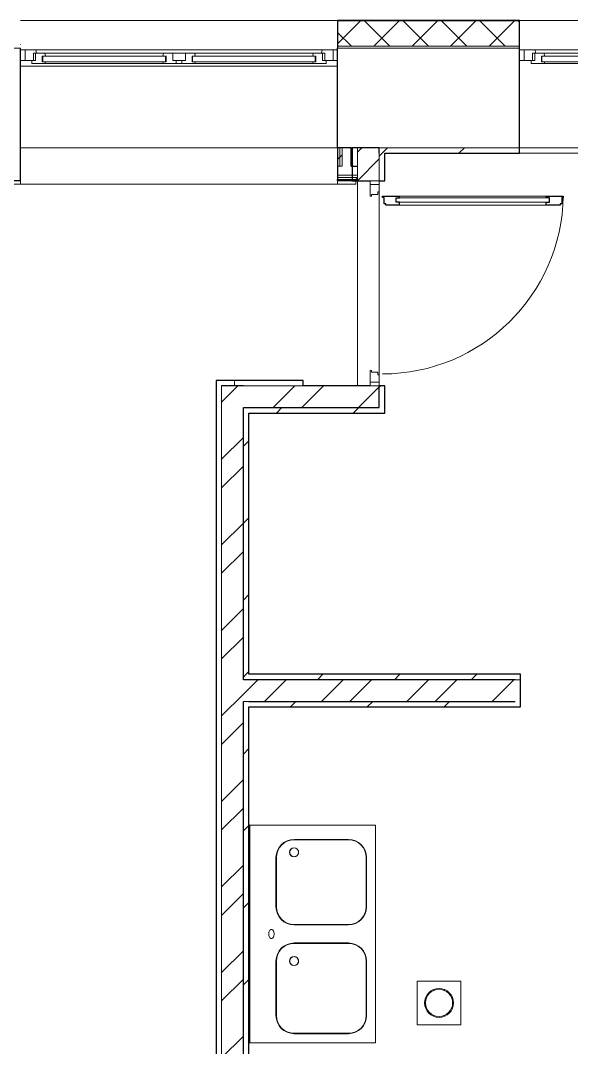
# Model space of a CAD drawing. Header units: millimetres. Extents: x -259793 to 503324, y -44556 to 93494.
# Drawn here: x -12903 to -9862, y 20517 to 26178 of the extents above; entities that cross this region are included whole.
import ezdxf

# ---------------------------------------------------------------- set-up
doc = ezdxf.new("R2010")
doc.units = ezdxf.units.MM
doc.linetypes.add('ADSK_Линия сетки', pattern=[25, 20, -2.5, 0, -2.5])
for name, color, linetype, lineweight in [('_ Окна', 7, 'Continuous', 9), ('Двери', 252, 'Continuous', 9), ('Обобщенные модели', 252, 'Continuous', 18), ('Ограждение', 252, 'Continuous', 9), ('Окна', 252, 'Continuous', 9), ('Оси', 252, 'Continuous', 9), ('Сантехника', 252, 'Continuous', 9), ('Стены внутренние', 7, 'Continuous', 18), ('Стены наружные', 7, 'Continuous', 18), ('Стены штриховка', 7, 'Continuous', 9)]:
    doc.layers.add(name, color=color, linetype=linetype, lineweight=lineweight)
doc.layers.add('Двери открывание', color=7, linetype='Continuous', lineweight=9, true_color=0xc0c0c0)

# ---------------------------------------------------------------- blocks, each defined once
blk = doc.blocks.new('1 этаж')
at = {"layer": '_ Окна', "color": 251, "true_color": 0x636466}
for p, q in [((-12875.8, 27396.3), (-12900.8, 27396.3)), ((-12875.8, 27338.3), (-12875.8, 27396.3)), ((-12777.8, 27362.3), (-12780.8, 27362.3)), ((-12780.8, 27362.3), (-12780.8, 27330.3)), ((-12100.8, 27362.3), (-12777.8, 27362.3)), ((-12777.8, 27362.3), (-12777.8, 27330.3)), ((-12777.8, 27330.3), (-12777.8, 27362.3)), ((-12100.8, 27330.3), (-12100.8, 27362.3)), ((-12100.8, 27362.3), (-12100.8, 27330.3)), ((-12097.8, 27362.3), (-12100.8, 27362.3)), ((-12097.8, 27330.3), (-12097.8, 27362.3)), ((-11950.8, 27362.3), (-11953.8, 27362.3)), ((-11953.8, 27362.3), (-11953.8, 27330.3)), ((-11273.8, 27362.3), (-11950.8, 27362.3)), ((-11950.8, 27362.3), (-11950.8, 27330.3)), ((-11950.8, 27330.3), (-11950.8, 27362.3)), ((-11273.8, 27330.3), (-11273.8, 27362.3)), ((-11273.8, 27362.3), (-11273.8, 27330.3)), ((-11270.8, 27362.3), (-11273.8, 27362.3)), ((-11270.8, 27330.3), (-11270.8, 27362.3)), ((-11150.8, 27396.3), (-11175.8, 27396.3)), ((-11175.8, 27396.3), (-11175.8, 27338.3)), ((-10120.8, 27396.3), (-10145.8, 27396.3)), ((-10120.8, 27338.3), (-10120.8, 27396.3)), ((-10022.8, 27362.3), (-10025.8, 27362.3)), ((-10025.8, 27362.3), (-10025.8, 27330.3)), ((-9345.8, 27362.3), (-10022.8, 27362.3)), ((-10022.8, 27362.3), (-10022.8, 27330.3)), ((-10022.8, 27330.3), (-10022.8, 27362.3)), ((-12900.8, 27338.3), (-12875.8, 27338.3)), ((-12780.8, 27330.3), (-12777.8, 27330.3)), ((-12777.8, 27330.3), (-12100.8, 27330.3)), ((-12100.8, 27330.3), (-12097.8, 27330.3)), ((-11953.8, 27330.3), (-11950.8, 27330.3)), ((-11950.8, 27330.3), (-11273.8, 27330.3)), ((-11273.8, 27330.3), (-11270.8, 27330.3)), ((-11175.8, 27338.3), (-11150.8, 27338.3)), ((-10145.8, 27338.3), (-10120.8, 27338.3)), ((-10025.8, 27330.3), (-10022.8, 27330.3)), ((-10022.8, 27330.3), (-9345.8, 27330.3))]:
    blk.add_line(p, q, dxfattribs=at)
at = {"layer": '_ Окна', "color": 251, "lineweight": 18, "true_color": 0x636466}
for p, q in [((-12816.4, 27396.3), (-12875.8, 27396.3)), ((-12875.8, 27396.3), (-12875.8, 27338.3)), ((-12829.8, 27338.3), (-12829.8, 27379.3)), ((-12829.8, 27379.3), (-12817.8, 27379.3)), ((-12817.8, 27379.3), (-12817.8, 27338.3)), ((-12767.4, 27379.3), (-12817.8, 27379.3)), ((-12811.8, 27379.3), (-12816.4, 27396.3)), ((-12780.8, 27330.3), (-12780.8, 27362.3)), ((-12780.8, 27362.3), (-12762.8, 27362.3)), ((-12762.8, 27362.3), (-12767.4, 27379.3)), ((-12111.2, 27379.3), (-12115.8, 27362.3)), ((-12115.8, 27362.3), (-12097.8, 27362.3)), ((-12060.8, 27379.3), (-12111.2, 27379.3)), ((-12097.8, 27362.3), (-12097.8, 27330.3)), ((-12060.8, 27338.3), (-12060.8, 27379.3)), ((-11990.8, 27379.3), (-11990.8, 27338.3)), ((-11940.4, 27379.3), (-11990.8, 27379.3)), ((-11953.8, 27330.3), (-11953.8, 27362.3)), ((-11953.8, 27362.3), (-11935.8, 27362.3)), ((-11935.8, 27362.3), (-11940.4, 27379.3)), ((-11284.2, 27379.3), (-11288.8, 27362.3)), ((-11288.8, 27362.3), (-11270.8, 27362.3)), ((-11233.8, 27379.3), (-11284.2, 27379.3)), ((-11270.8, 27362.3), (-11270.8, 27330.3)), ((-11235.2, 27396.3), (-11239.8, 27379.3)), ((-11175.8, 27396.3), (-11235.2, 27396.3)), ((-11233.8, 27338.3), (-11233.8, 27379.3)), ((-11233.8, 27379.3), (-11221.8, 27379.3)), ((-11221.8, 27379.3), (-11221.8, 27338.3)), ((-11175.8, 27338.3), (-11175.8, 27396.3)), ((-10061.4, 27396.3), (-10120.8, 27396.3)), ((-10120.8, 27396.3), (-10120.8, 27338.3)), ((-10074.8, 27338.3), (-10074.8, 27379.3)), ((-10074.8, 27379.3), (-10062.8, 27379.3)), ((-10062.8, 27379.3), (-10062.8, 27338.3)), ((-10012.4, 27379.3), (-10062.8, 27379.3)), ((-10056.8, 27379.3), (-10061.4, 27396.3)), ((-10025.8, 27330.3), (-10025.8, 27362.3)), ((-10025.8, 27362.3), (-10007.8, 27362.3)), ((-10007.8, 27362.3), (-10012.4, 27379.3)), ((-12875.8, 27338.3), (-12837.8, 27338.3)), ((-12817.8, 27338.3), (-12837.8, 27338.3)), ((-12837.8, 27338.3), (-12837.8, 27321.3)), ((-12837.8, 27321.3), (-12781.8, 27321.3)), ((-12781.8, 27321.3), (-12780.8, 27322.3)), ((-12762.8, 27330.3), (-12780.8, 27330.3)), ((-12780.8, 27322.3), (-12779.8, 27321.3)), ((-12779.8, 27321.3), (-12765.2, 27321.3)), ((-12765.2, 27321.3), (-12762.8, 27330.3)), ((-12097.8, 27330.3), (-12115.8, 27330.3)), ((-12115.8, 27330.3), (-12113.4, 27321.3)), ((-12113.4, 27321.3), (-12098.8, 27321.3)), ((-12098.8, 27321.3), (-12097.8, 27322.3)), ((-12097.8, 27322.3), (-12096.8, 27321.3)), ((-12096.8, 27321.3), (-12040.8, 27321.3)), ((-12040.8, 27338.3), (-12060.8, 27338.3)), ((-12040.8, 27321.3), (-12040.8, 27338.3)), ((-11990.8, 27338.3), (-12010.8, 27338.3)), ((-12010.8, 27338.3), (-12010.8, 27321.3)), ((-12010.8, 27321.3), (-11954.8, 27321.3)), ((-11954.8, 27321.3), (-11953.8, 27322.3)), ((-11935.8, 27330.3), (-11953.8, 27330.3)), ((-11953.8, 27322.3), (-11952.8, 27321.3)), ((-11952.8, 27321.3), (-11938.2, 27321.3)), ((-11938.2, 27321.3), (-11935.8, 27330.3)), ((-11270.8, 27330.3), (-11288.8, 27330.3)), ((-11288.8, 27330.3), (-11286.4, 27321.3)), ((-11286.4, 27321.3), (-11271.8, 27321.3)), ((-11271.8, 27321.3), (-11270.8, 27322.3)), ((-11270.8, 27322.3), (-11269.8, 27321.3)), ((-11269.8, 27321.3), (-11213.8, 27321.3)), ((-11213.8, 27338.3), (-11233.8, 27338.3)), ((-11213.8, 27321.3), (-11213.8, 27338.3)), ((-11213.8, 27338.3), (-11175.8, 27338.3)), ((-10120.8, 27338.3), (-10082.8, 27338.3)), ((-10062.8, 27338.3), (-10082.8, 27338.3)), ((-10082.8, 27338.3), (-10082.8, 27321.3)), ((-10082.8, 27321.3), (-10026.8, 27321.3)), ((-10026.8, 27321.3), (-10025.8, 27322.3)), ((-10007.8, 27330.3), (-10025.8, 27330.3)), ((-10025.8, 27322.3), (-10024.8, 27321.3)), ((-10024.8, 27321.3), (-10010.2, 27321.3)), ((-10010.2, 27321.3), (-10007.8, 27330.3))]:
    blk.add_line(p, q, dxfattribs=at)
at = {"layer": 'Двери', "color": 251, "true_color": 0x636466}
for p, q in [((-10970.8, 26654.3), (-10970.8, 26674.3)), ((-10970.8, 26674.3), (-10920.8, 26674.3)), ((-10920.8, 26674.3), (-10920.8, 26654.3)), ((-10920.8, 26654.3), (-10970.8, 26654.3)), ((-10970.8, 26654.3), (-10920.8, 26654.3)), ((-10970.8, 26590.3), (-10970.8, 26654.3)), ((-10928.8, 26613.3), (-10928.8, 26599.3)), ((-10920.8, 26613.3), (-10928.8, 26613.3)), ((-10920.8, 26654.3), (-10920.8, 26613.3)), ((-10962.8, 26590.3), (-10970.8, 26590.3)), ((-10962.8, 26599.3), (-10962.8, 26590.3)), ((-10928.8, 26599.3), (-10962.8, 26599.3)), ((-10826.8, 26581.3), (-10826.8, 26557.3)), ((-9980.8, 26581.3), (-10826.8, 26581.3)), ((-10826.8, 26557.3), (-9980.8, 26557.3)), ((-10808.8, 26590.3), (-9998.8, 26590.3)), ((-9980.8, 26557.3), (-9980.8, 26581.3)), ((-9998.8, 26540.3), (-10808.8, 26540.3)), ((-10970.8, 25628.3), (-10962.8, 25628.3)), ((-10970.8, 25564.3), (-10970.8, 25628.3)), ((-10962.8, 25628.3), (-10962.8, 25619.3)), ((-10962.8, 25619.3), (-10928.8, 25619.3)), ((-10928.8, 25619.3), (-10928.8, 25605.3)), ((-10928.8, 25605.3), (-10920.8, 25605.3)), ((-10920.8, 25605.3), (-10920.8, 25564.3)), ((-10970.8, 25564.3), (-10920.8, 25564.3)), ((-10970.8, 25544.3), (-10970.8, 25564.3)), ((-10920.8, 25564.3), (-10970.8, 25564.3)), ((-10920.8, 25544.3), (-10970.8, 25544.3)), ((-10920.8, 25564.3), (-10920.8, 25544.3))]:
    blk.add_line(p, q, dxfattribs=at)
at = {"layer": 'Двери', "color": 251, "lineweight": 30, "true_color": 0x636466}
for p, q in [((-10902.8, 26590.3), (-10808.8, 26590.3)), ((-10902.8, 26582.3), (-10902.8, 26590.3)), ((-10893.8, 26582.3), (-10902.8, 26582.3)), ((-10893.8, 26548.3), (-10893.8, 26582.3)), ((-10826.8, 26581.3), (-10808.8, 26581.3)), ((-10826.8, 26557.3), (-10826.8, 26581.3)), ((-10808.8, 26557.3), (-10826.8, 26557.3)), ((-10808.8, 26581.3), (-10808.8, 26590.3)), ((-10808.8, 26540.3), (-10808.8, 26557.3)), ((-9998.8, 26590.3), (-9904.8, 26590.3)), ((-9998.8, 26581.3), (-9998.8, 26590.3)), ((-9980.8, 26581.3), (-9998.8, 26581.3)), ((-9998.8, 26557.3), (-9980.8, 26557.3)), ((-9998.8, 26540.3), (-9998.8, 26557.3)), ((-9980.8, 26557.3), (-9980.8, 26581.3)), ((-9913.8, 26582.3), (-9913.8, 26548.3)), ((-9904.8, 26582.3), (-9913.8, 26582.3)), ((-9904.8, 26590.3), (-9904.8, 26582.3)), ((-10884.8, 26548.3), (-10893.8, 26548.3)), ((-10884.8, 26540.3), (-10884.8, 26548.3)), ((-10808.8, 26540.3), (-10884.8, 26540.3)), ((-9922.8, 26540.3), (-9998.8, 26540.3)), ((-9922.8, 26548.3), (-9922.8, 26540.3)), ((-9913.8, 26548.3), (-9922.8, 26548.3))]:
    blk.add_line(p, q, dxfattribs=at)
at = {"layer": 'Двери открывание', "color": 251, "true_color": 0x636466}
blk.add_arc((-10902.8, 26608.3), 998, 270, 358.9666, dxfattribs=at)
at = {"layer": 'Обобщенные модели', "color": 251, "lineweight": 9, "true_color": 0x636466}
for p, q in [((-11414.2, 22981.5), (-11405.9, 22992.9)), ((-11404.9, 22993.7), (-11390.8, 22998.3)), ((-11390.8, 22998.3), (-11376.7, 22993.7)), ((-11375.7, 22992.9), (-11367.4, 22981.5)), ((-11414.6, 22965.9), (-11414.6, 22980.6)), ((-11405.9, 22953.6), (-11414.2, 22965.1)), ((-11390.8, 22948.3), (-11404.9, 22952.9)), ((-11376.7, 22952.9), (-11390.8, 22948.3)), ((-11367.4, 22965.1), (-11375.7, 22953.6)), ((-11367, 22980.6), (-11367, 22965.9)), ((-11414.6, 22365.9), (-11414.6, 22380.6)), ((-11414.2, 22381.5), (-11405.9, 22392.9)), ((-11405.9, 22353.6), (-11414.2, 22365.1)), ((-11404.9, 22393.7), (-11390.8, 22398.3)), ((-11390.8, 22398.3), (-11376.7, 22393.7)), ((-11375.7, 22392.9), (-11367.4, 22381.5)), ((-11367.4, 22365.1), (-11375.7, 22353.6)), ((-11367, 22380.6), (-11367, 22365.9)), ((-11390.8, 22348.3), (-11404.9, 22352.9)), ((-11376.7, 22352.9), (-11390.8, 22348.3))]:
    blk.add_line(p, q, dxfattribs=at)
at = {"layer": 'Ограждение', "color": 251, "true_color": 0x636466}
for p, q in [((-11150.8, 27306.3), (-12900.8, 27306.3)), ((-11150.8, 26856.3), (-12900.8, 26856.3)), ((-12900.8, 26656.3), (-12900.8, 26676.3)), ((-11150.8, 26676.3), (-11150.8, 26656.3)), ((-11050.8, 26674.3), (-11050.8, 26656.3)), ((-11050.8, 26656.3), (-25250.8, 26656.3)), ((-11150.8, 26656.3), (-12900.8, 26656.3))]:
    blk.add_line(p, q, dxfattribs=at)
at = {"layer": 'Окна', "color": 251, "true_color": 0x636466}
for p, q in [((-11235.2, 27396.3), (-12816.4, 27396.3)), ((-12111.2, 27379.3), (-12767.4, 27379.3)), ((-12060.8, 27379.3), (-11990.8, 27379.3)), ((-11284.2, 27379.3), (-11940.4, 27379.3)), ((-8480.2, 27396.3), (-10061.4, 27396.3)), ((-9356.2, 27379.3), (-10012.4, 27379.3)), ((-12781.8, 27321.3), (-12779.8, 27321.3)), ((-12765.2, 27321.3), (-12113.4, 27321.3)), ((-12098.8, 27321.3), (-12096.8, 27321.3)), ((-12040.8, 27338.3), (-12010.8, 27338.3)), ((-12010.8, 27321.3), (-12040.8, 27321.3)), ((-11954.8, 27321.3), (-11952.8, 27321.3)), ((-11938.2, 27321.3), (-11286.4, 27321.3)), ((-11271.8, 27321.3), (-11269.8, 27321.3)), ((-10026.8, 27321.3), (-10024.8, 27321.3)), ((-10010.2, 27321.3), (-9358.4, 27321.3))]:
    blk.add_line(p, q, dxfattribs=at)
at = {"layer": 'Оси', "color": 251, "linetype": 'ADSK_Линия сетки', "ltscale": 100, "true_color": 0x636466}
blk.add_line((-805.8, 26856.3), (-72528.1, 26856.3), dxfattribs=at)
at = {"layer": 'Сантехника', "color": 251, "true_color": 0x636466}
for p, q in [((-11640.8, 23123.3), (-11635.8, 23123.3)), ((-10940.8, 23123.3), (-11635.8, 23123.3)), ((-11635.8, 21923.3), (-11635.8, 23123.3)), ((-10940.8, 21923.3), (-10940.8, 23123.3)), ((-11390.8, 23044), (-11090.8, 23044)), ((-11390.8, 23042), (-11090.8, 23042)), ((-11490.8, 22673.3), (-11490.8, 22944)), ((-11488.8, 22673.3), (-11488.8, 22944)), ((-10992.8, 22944), (-10992.8, 22673.3)), ((-10990.8, 22944), (-10990.8, 22673.3)), ((-11090.8, 22575.3), (-11390.8, 22575.3)), ((-11090.8, 22573.3), (-11390.8, 22573.3)), ((-11390.8, 22473.3), (-11090.8, 22473.3)), ((-11390.8, 22471.3), (-11090.8, 22471.3)), ((-11490.8, 22073.3), (-11490.8, 22373.3)), ((-11488.8, 22073.3), (-11488.8, 22373.3)), ((-10992.8, 22373.3), (-10992.8, 22073.3)), ((-10990.8, 22373.3), (-10990.8, 22073.3)), ((-10470.8, 22262.8), (-10710.8, 22262.8)), ((-10710.8, 22262.8), (-10710.8, 22022.8)), ((-10470.8, 22022.8), (-10470.8, 22262.8)), ((-10710.8, 22022.8), (-10470.8, 22022.8)), ((-11090.8, 21975.3), (-11390.8, 21975.3)), ((-11090.8, 21973.3), (-11390.8, 21973.3)), ((-11635.8, 21923.3), (-11640.8, 21923.3)), ((-11635.8, 21923.3), (-10940.8, 21923.3))]:
    blk.add_line(p, q, dxfattribs=at)
at = {"layer": 'Сантехника', "color": 251, "true_color": 0x636466, "flags": 128}
for points in [[(-11515.8, 22498.3), (-11518.7, 22498.7), (-11521.5, 22500.2), (-11524.1, 22502.5), (-11526.4, 22505.6), (-11528.3, 22509.4), (-11529.7, 22513.7), (-11530.5, 22518.4), (-11530.8, 22523.3), (-11530.5, 22528.1), (-11529.7, 22532.8), (-11528.3, 22537.2), (-11526.4, 22540.9), (-11524.1, 22544.1), (-11521.5, 22546.4), (-11518.7, 22547.8), (-11515.8, 22548.3)], [(-11515.8, 22548.3), (-11512.9, 22547.8), (-11510.1, 22546.4), (-11507.5, 22544.1), (-11505.2, 22540.9), (-11503.3, 22537.2), (-11501.9, 22532.8), (-11501.1, 22528.1), (-11500.8, 22523.3), (-11501.1, 22518.4), (-11501.9, 22513.7), (-11503.3, 22509.4), (-11505.2, 22505.6), (-11507.5, 22502.5), (-11510.1, 22500.2), (-11512.9, 22498.7), (-11515.8, 22498.3)]]:
    blk.add_lwpolyline(points, dxfattribs=at)
at = {"layer": 'Сантехника', "color": 251, "true_color": 0x636466}
for centre, radius, start, end in [((-11390.8, 22944), 100, 90, 180), ((-11390.8, 22944), 98, 90, 180), ((-11090.8, 22944), 100, 0, 90), ((-11090.8, 22944), 98, 0, 90), ((-11390.8, 22973.3), 25, 90, 270), ((-11390.8, 22973.3), 25, 270, 90), ((-11390.8, 22673.3), 100, 180, 270), ((-11390.8, 22673.3), 98, 180, 270), ((-11090.8, 22673.3), 100, 270, 0), ((-11090.8, 22673.3), 98, 270, 0), ((-11390.8, 22373.3), 100, 90, 180), ((-11390.8, 22373.3), 98, 90, 180), ((-11090.8, 22373.3), 100, 0, 90), ((-11090.8, 22373.3), 98, 0, 90), ((-11390.8, 22373.3), 25, 90, 270), ((-11390.8, 22373.3), 25, 270, 90), ((-10590.8, 22142.8), 80, 0, 180), ((-10590.8, 22142.8), 75, 0, 180), ((-10590.8, 22142.8), 75, 109.9712, 115.0288), ((-10590.8, 22142.8), 75, 64.9712, 70.0288), ((-10590.8, 22142.8), 80, 180, 0), ((-10590.8, 22142.8), 75, 180, 0), ((-10590.8, 22142.8), 75, 154.9712, 160.0288), ((-10590.8, 22142.8), 75, 19.9712, 25.0288), ((-10590.8, 22142.8), 75, 199.9712, 205.0288), ((-10590.8, 22142.8), 75, 334.9712, 340.0288), ((-11390.8, 22073.3), 100, 180, 270), ((-11390.8, 22073.3), 98, 180, 270), ((-11090.8, 22073.3), 100, 270, 0), ((-11090.8, 22073.3), 98, 270, 0), ((-10590.8, 22142.8), 75, 244.9712, 250.0288), ((-10590.8, 22142.8), 75, 289.9712, 295.0288)]:
    blk.add_arc(centre, radius, start, end, dxfattribs=at)
at = {"layer": 'Стены внутренние', "color": 251, "true_color": 0x636466}
for p, q in [((-12900.8, 27558.3), (-11150.8, 27558.3)), ((-10145.8, 27558.3), (-8395.8, 27558.3)), ((-12900.8, 27406.3), (-14010.8, 27406.3)), ((-10145.8, 27406.3), (-11150.8, 27406.3)), ((-10920.8, 26856.3), (-10145.8, 26856.3))]:
    blk.add_line(p, q, dxfattribs=at)
at = {"layer": 'Стены внутренние', "color": 251, "lineweight": 30, "true_color": 0x636466}
for p, q in [((-10145.8, 27558.3), (-11150.8, 27558.3)), ((-11150.8, 27558.3), (-11150.8, 27416.3)), ((-10145.8, 27416.3), (-10145.8, 27558.3)), ((-12900.8, 26856.3), (-12900.8, 27406.3)), ((-11150.8, 26856.3), (-11150.8, 27406.3)), ((-10145.8, 26856.3), (-10145.8, 27406.3)), ((-11075.8, 26856.3), (-11070.8, 26856.3))]:
    blk.add_line(p, q, dxfattribs=at)
at = {"layer": 'Стены внутренние', "color": 251, "linetype": 'Continuous', "lineweight": 9, "true_color": 0x636466}
for p, q in [((-11148.8, 27431), (-11023.5, 27556.3)), ((-10861.9, 27416.3), (-11001.9, 27556.3)), ((-10954.6, 27556.3), (-10955.7, 27558.3)), ((-10951.4, 27416.3), (-10811.4, 27556.3)), ((-10649.7, 27416.3), (-10789.7, 27556.3)), ((-10739.3, 27416.3), (-10599.3, 27556.3)), ((-10437.6, 27416.3), (-10577.6, 27556.3)), ((-10527.1, 27416.3), (-10387.1, 27556.3)), ((-10225.5, 27416.3), (-10365.5, 27556.3)), ((-10315, 27416.3), (-10175, 27556.3)), ((-10147.8, 27550.7), (-10153.3, 27556.3)), ((-11074, 27416.3), (-11148.8, 27491.1)), ((-12902.8, 27426.4), (-12900.8, 27426.4))]:
    blk.add_line(p, q, dxfattribs=at)
at = {"layer": 'Стены наружные', "color": 251, "lineweight": 30, "true_color": 0x636466}
for p, q in [((-11150.8, 27416.3), (-11150.8, 27406.3)), ((-10145.8, 27406.3), (-10145.8, 27416.3)), ((-12900.8, 26681.3), (-12900.8, 26856.3)), ((-11150.8, 26856.3), (-11150.8, 26681.3)), ((-11075.8, 26856.3), (-11150.8, 26856.3)), ((-11075.8, 26756.3), (-11075.8, 26856.3)), ((-10920.8, 26856.3), (-11070.8, 26856.3)), ((-11070.8, 26856.3), (-11070.8, 26681.3)), ((-10920.8, 26826.3), (-10920.8, 26856.3)), ((-10145.8, 26826.3), (-10145.8, 26856.3)), ((-10890.8, 26826.3), (-10145.8, 26826.3)), ((-10890.8, 26674.3), (-10890.8, 26826.3)), ((-11075.8, 26756.3), (-11040.8, 26756.3)), ((-14010.8, 26676.3), (-12900.8, 26676.3)), ((-12900.8, 26676.3), (-12900.8, 26681.3)), ((-11150.8, 26676.3), (-11150.8, 26681.3)), ((-11150.8, 26676.3), (-11070.8, 26676.3)), ((-11070.8, 26681.3), (-11040.8, 26681.3)), ((-11070.8, 26676.3), (-11070.8, 26674.3)), ((-11070.8, 26674.3), (-10970.8, 26674.3)), ((-10920.8, 26674.3), (-10890.8, 26674.3)), ((-11820.8, 25574.3), (-11820.8, 21201.3)), ((-11340.8, 25574.3), (-11820.8, 25574.3)), ((-11670.8, 25544.3), (-11790.8, 25544.3)), ((-11340.8, 25544.3), (-11340.8, 25574.3)), ((-10970.8, 25544.3), (-11340.8, 25544.3)), ((-10920.8, 25424.3), (-10920.8, 25544.3)), ((-10890.8, 25544.3), (-10920.8, 25544.3)), ((-10890.8, 25394.3), (-10890.8, 25544.3)), ((-11670.8, 23924.3), (-11670.8, 25424.3)), ((-11670.8, 25424.3), (-10920.8, 25424.3)), ((-11640.8, 23954.3), (-11640.8, 25394.3)), ((-11640.8, 25394.3), (-10890.8, 25394.3)), ((-10140.8, 23954.3), (-11640.8, 23954.3)), ((-10140.8, 23774.3), (-10140.8, 23954.3)), ((-10170.8, 23924.3), (-11670.8, 23924.3)), ((-11670.8, 21351.3), (-11670.8, 23804.3)), ((-11640.8, 23804.3), (-10170.8, 23804.3)), ((-11640.8, 21381.3), (-11640.8, 23774.3)), ((-11640.8, 23774.3), (-10140.8, 23774.3))]:
    blk.add_line(p, q, dxfattribs=at)
at = {"layer": 'Стены наружные', "color": 251, "linetype": 'Continuous', "lineweight": 9, "true_color": 0x636466}
for p, q in [((-11040.8, 26832.6), (-11017.1, 26856.3)), ((-10905, 26826.3), (-10875, 26856.3)), ((-10480.7, 26826.3), (-10450.7, 26856.3)), ((-11150.8, 26792.6), (-11138.3, 26805.1)), ((-11138.3, 26805.1), (-11125.8, 26817.6)), ((-11040.8, 26675.4), (-10920.8, 26795.4)), ((-10920.8, 26810.5), (-10905, 26826.3)), ((-11050, 26681.3), (-11040.8, 26690.5)), ((-11790.8, 25454), (-11700.5, 25544.3)), ((-11719.8, 25544.3), (-11719.8, 25574.3)), ((-11506.2, 25424.3), (-11386.2, 25544.3)), ((-11349, 25424.3), (-11229, 25544.3)), ((-11034.7, 25424.3), (-10920.8, 25538.2)), ((-10920.8, 25537.7), (-10914.2, 25544.3)), ((-11488.5, 25394.3), (-11458.5, 25424.3)), ((-11064.2, 25394.3), (-11034.2, 25424.3)), ((-11790.8, 25139.7), (-11670.8, 25259.7)), ((-11670.8, 25211.9), (-11640.8, 25241.9)), ((-11790.8, 24982.5), (-11670.8, 25102.5)), ((-11670.8, 24787.7), (-11640.8, 24817.7)), ((-11790.8, 24668.2), (-11670.8, 24788.2)), ((-11790.8, 24511), (-11670.8, 24631)), ((-11670.8, 24363.4), (-11640.8, 24393.4)), ((-11790.8, 24196.7), (-11670.8, 24316.7)), ((-11790.8, 24039.6), (-11670.8, 24159.6)), ((-11670.8, 23939.1), (-11655.7, 23954.3)), ((-11655.7, 23954.3), (-11640.8, 23969.1)), ((-11261.4, 23924.3), (-11231.4, 23954.3)), ((-10837.1, 23924.3), (-10807.1, 23954.3)), ((-10412.9, 23924.3), (-10382.9, 23954.3)), ((-11670.8, 23845.3), (-11591.8, 23924.3)), ((-11554.6, 23804.3), (-11434.6, 23924.3)), ((-11240.3, 23804.3), (-11120.3, 23924.3)), ((-11083.2, 23804.3), (-10963.2, 23924.3)), ((-10768.9, 23804.3), (-10648.9, 23924.3)), ((-10611.7, 23804.3), (-10491.7, 23924.3)), ((-10297.4, 23804.3), (-10177.4, 23924.3)), ((-11790.8, 23725.3), (-11670.8, 23845.3)), ((-11411.4, 23774.3), (-11381.4, 23804.3)), ((-10987.1, 23774.3), (-10957.1, 23804.3)), ((-10562.9, 23774.3), (-10532.9, 23804.3)), ((-11790.8, 23568.1), (-11670.8, 23688.1)), ((-11670.8, 23514.9), (-11640.8, 23544.9)), ((-11790.8, 23253.8), (-11670.8, 23373.8)), ((-11790.8, 23096.6), (-11670.8, 23216.6)), ((-11670.8, 23090.6), (-11640.8, 23120.6)), ((-11790.8, 22782.3), (-11670.8, 22902.3)), ((-11790.8, 22625.2), (-11670.8, 22745.2)), ((-11670.8, 22666.3), (-11640.8, 22696.3)), ((-11790.8, 22310.9), (-11670.8, 22430.9)), ((-11790.8, 22153.7), (-11670.8, 22273.7)), ((-11670.8, 22242.1), (-11640.8, 22272.1)), ((-11790.8, 21839.4), (-11670.8, 21959.4))]:
    blk.add_line(p, q, dxfattribs=at)
at = {"layer": 'Стены наружные', "color": 251, "true_color": 0x636466}
for p, q in [((-8395.8, 26826.3), (-10145.8, 26826.3)), ((-11040.8, 25544.3), (-11040.8, 26674.3)), ((-10920.8, 26613.3), (-10920.8, 25605.3))]:
    blk.add_line(p, q, dxfattribs=at)
at = {"layer": 'Стены штриховка', "color": 251, "true_color": 0x636466}
for p, q in [((-11148.8, 27416.3), (-11148.8, 27556.3)), ((-11148.8, 27556.3), (-10147.8, 27556.3)), ((-10147.8, 27556.3), (-10147.8, 27416.3)), ((-11150.8, 27416.3), (-10145.8, 27416.3)), ((-11138.3, 26856.3), (-11138.3, 26756.3)), ((-11125.8, 26856.3), (-11125.8, 26756.3)), ((-11040.8, 26674.3), (-11040.8, 26856.3)), ((-10920.8, 26674.3), (-10920.8, 26826.3)), ((-11150.8, 26756.3), (-11125.8, 26756.3)), ((-11040.8, 26706.3), (-11150.8, 26706.3)), ((-11040.8, 26693.8), (-11150.8, 26693.8)), ((-11070.8, 26681.3), (-11150.8, 26681.3)), ((-11150.8, 26681.3), (-11070.8, 26681.3)), ((-11070.8, 26676.3), (-11070.8, 26681.3)), ((-11790.8, 25544.3), (-11790.8, 21351.3)), ((-11340.8, 25544.3), (-11670.8, 25544.3)), ((-10170.8, 23924.3), (-10140.8, 23924.3)), ((-11640.8, 23804.3), (-11670.8, 23804.3))]:
    blk.add_line(p, q, dxfattribs=at)

msp = doc.modelspace()

# ---------------------------------------------------------------- block references
msp.add_blockref('1 этаж', (-2, -1380.07963))

doc.saveas('drawing.dxf')
